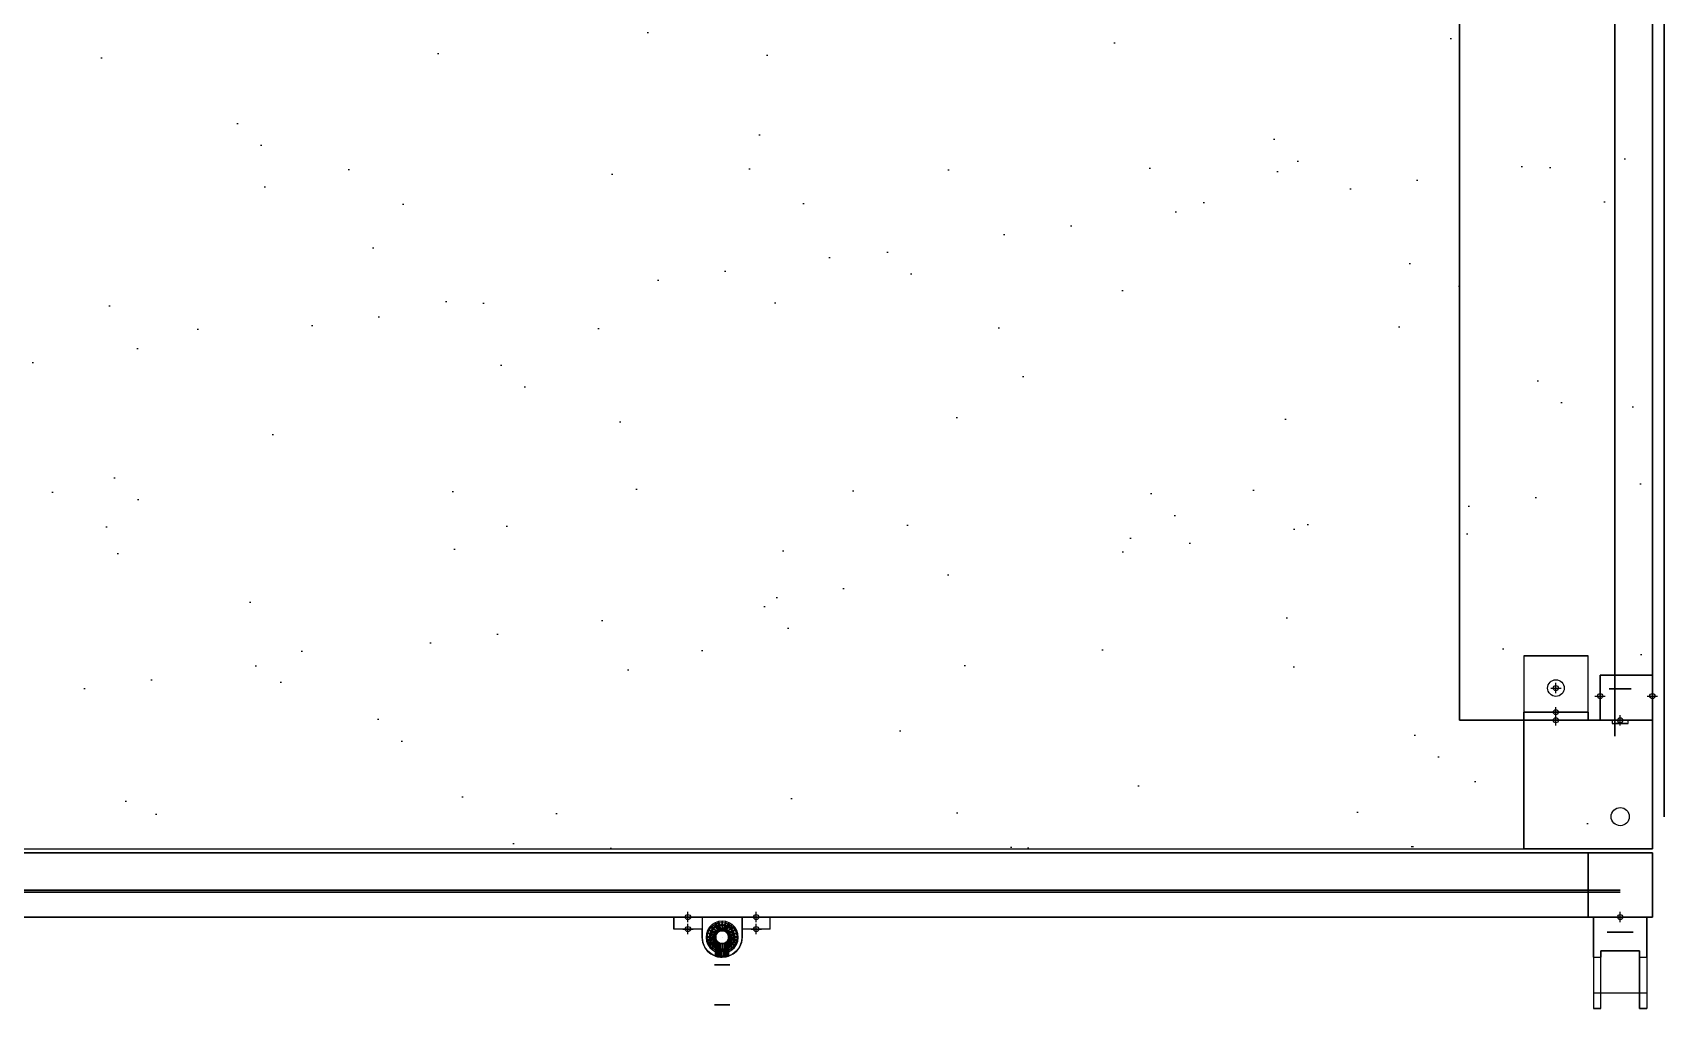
# Model space of a CAD drawing. Header units: inches. Extents: x -12.9 to 39.7, y -3 to 37.3.
# Drawn here: x 14.31 to 39.69, y -2.98 to 12.2 of the extents above; entities that cross this region are included whole.
import ezdxf

# ---------------------------------------------------------------- set-up
doc = ezdxf.new("R2010")
doc.units = ezdxf.units.IN
doc.header["$MEASUREMENT"] = 0
doc.header["$PDMODE"] = 34
doc.header["$PDSIZE"] = 0.08
for name, color, linetype in [('door handles', 230, 'Continuous'), ('door hardware', 230, 'Continuous'), ('door panels', 20, 'Continuous'), ('door sides and bottom', 200, 'Continuous'), ('door top', 211, 'Continuous'), ('feedthru panels', 11, 'Continuous'), ('side and back panels', 40, 'Continuous'), ('sides and bottom', 160, 'Continuous'), ('stuff inserted in sides', 82, 'Continuous'), ('top panel', 10, 'Continuous')]:
    doc.layers.add(name, color=color, linetype=linetype)

# ---------------------------------------------------------------- blocks, each defined once
blk = doc.blocks.new('AQME_2020_20110812190150', base_point=(0.5, 0.5))
for points in [[(0, 0), (2, 0), (2, 2), (0, 2)], [(2, 2), (0, 2), (0, 2, 60), (2, 2, 60)], [(0, 2), (0, 0), (0, 0, 60), (0, 2, 60)], [(0, 0, 60), (2, 0, 60), (2, 2, 60), (0, 2, 60)], [(2, 0), (2, 2), (2, 2, 60), (2, 0, 60)], [(0, 0), (2, 0), (2, 0, 60), (0, 0, 60)]]:
    blk.add_3dface(points)
blk = doc.blocks.new('AQME_1030_20120403180258', base_point=(0.5, 0.5))
for points in [[(0, 0), (1, 0), (1, 3), (0, 3)], [(1, 3), (0, 3), (0, 3, 24), (1, 3, 24)], [(0, 3), (0, 0), (0, 0, 24), (0, 3, 24)], [(0, 0, 24), (1, 0, 24), (1, 3, 24), (0, 3, 24)], [(1, 0), (1, 3), (1, 3, 24), (1, 0, 24)], [(0, 0), (1, 0), (1, 0, 24), (0, 0, 24)]]:
    blk.add_3dface(points)
blk = doc.blocks.new('AQME_4108_20120403180811')
at = {"color": 1}
blk.add_circle((0, 0.5), 0.129, dxfattribs=at)
at = {"color": 1, "extrusion": (0, 1, 0)}
blk.add_circle((0, 0.5), 0.129, dxfattribs=at)
at = {"color": 3}
for p in [(0, 0.5), (0, 0)]:
    blk.add_point(p, dxfattribs=at)
at = {"color": 2}
blk.add_point((0, 0.5, 0.125), dxfattribs=at)
at = {"color": 2, "extrusion": (0, 1, 0)}
blk.add_point((0, 0.125, 0.5), dxfattribs=at)
at = {"color": 3, "extrusion": (0, 1, 0)}
blk.add_point((0, 0, 0.5), dxfattribs=at)
for points in [[(0.5, 0), (0.5, 1), (-0.5, 1), (-0.5, 0)], [(0.5, 0.125, 0.125), (0.5, 1, 0.125), (-0.5, 1, 0.125), (-0.5, 0.125, 0.125)], [(0.5, 1), (-0.5, 1), (-0.5, 1, 0.125), (0.5, 1, 0.125)], [(0.5, 0.125, 0.125), (-0.5, 0.125, 0.125), (-0.5, 0.125, 1), (0.5, 0.125, 1)], [(-0.5, 0, 1), (0.5, 0, 1), (0.5, 0.125, 1), (-0.5, 0.125, 1)]]:
    blk.add_3dface(points)
for points, invisible_edges in [([(-0.5, 1), (-0.5, 0), (-0.5, 0, 0.125), (-0.5, 1, 0.125)], 4), ([(0.5, 0), (0.5, 1), (0.5, 1, 0.125), (0.5, 0, 0.125)], 4), ([(-0.5, 0.125, 0.125), (-0.5, 0, 0.125), (-0.5, 0, 1), (-0.5, 0.125, 1)], 1), ([(0.5, 0), (-0.5, 0), (-0.5, 0, 0.125), (0.5, 0, 0.125)], 4), ([(-0.5, 0, 0.125), (-0.5, 0, 1), (0.5, 0, 1), (0.5, 0, 0.125)], 8), ([(0.5, 0, 1), (0.5, 0, 0.125), (0.5, 0.125, 0.125), (0.5, 0.125, 1)], 2)]:
    blk.add_3dface(points, dxfattribs=dict(invisible_edges=invisible_edges))
blk = doc.blocks.new('AQME_1010_20120404102213', base_point=(0.5, 0.5))
for points in [[(0, 0), (1, 0), (1, 1), (0, 1)], [(1, 1), (0, 1), (0, 1, 24), (1, 1, 24)], [(0, 1), (0, 0), (0, 0, 24), (0, 1, 24)], [(0, 0, 24), (1, 0, 24), (1, 1, 24), (0, 1, 24)], [(1, 0), (1, 1), (1, 1, 24), (1, 0, 24)], [(0, 0), (1, 0), (1, 0, 24), (0, 0, 24)]]:
    blk.add_3dface(points)
blk = doc.blocks.new('AQME_1010_20120404102254', base_point=(0.5, 0.5))
for points in [[(0, 0), (1, 0), (1, 1), (0, 1)], [(1, 1), (0, 1), (0, 1, 36), (1, 1, 36)], [(0, 1), (0, 0), (0, 0, 36), (0, 1, 36)], [(0, 0, 36), (1, 0, 36), (1, 1, 36), (0, 1, 36)], [(1, 0), (1, 1), (1, 1, 36), (1, 0, 36)], [(0, 0), (1, 0), (1, 0, 36), (0, 0, 36)]]:
    blk.add_3dface(points)
blk = doc.blocks.new('AQME_1010_20120404103034', base_point=(0.5, 0.5))
for points in [[(0, 0), (1, 0), (1, 1), (0, 1)], [(1, 1), (0, 1), (0, 1, 38), (1, 1, 38)], [(0, 1), (0, 0), (0, 0, 38), (0, 1, 38)], [(0, 0, 38), (1, 0, 38), (1, 1, 38), (0, 1, 38)], [(1, 0), (1, 1), (1, 1, 38), (1, 0, 38)], [(0, 0), (1, 0), (1, 0, 38), (0, 0, 38)]]:
    blk.add_3dface(points)
blk = doc.blocks.new('AQME_2053_20120404103402')
for p, q in [((0.812, 1.281), (-0.688, 1.281)), ((-0.688, 1.281, 0.187), (-0.688, 0.844, 0.187)), ((-0.688, 0.219, 0.187), (-0.688, -0.219, 0.187)), ((-0.688, -0.219), (0.812, -0.219))]:
    blk.add_line(p, q)
at = {"extrusion": (-1, 0, 0)}
for p, q in [((0.812, 1.281, 0.187), (0.812, 0.844, 0.187)), ((0.912, 1.281, 0.187), (0.912, 0.843, 0.187)), ((0.912, 1.281), (0.912, -0.219)), ((0.912, 1.281, 0.187), (0.912, 1.281)), ((0.912, 0.843, 0.313), (0.912, 0.843, 0.187)), ((0.812, 0.219, 0.187), (0.812, -0.219, 0.187)), ((0.912, 0.219, 0.313), (0.912, 0.219, 0.187)), ((0.912, 0.219, 0.187), (0.912, -0.219, 0.187)), ((0.912, -0.219, 0.187), (0.912, -0.219))]:
    blk.add_line(p, q, dxfattribs=at)
at = {"color": 1}
for p, q in [((0, 1.191), (0.5, 1.191)), ((1.162, 1.19), (1.662, 1.19)), ((0.5, 0.934), (0, 0.934)), ((1.662, 0.935), (1.162, 0.935)), ((-1.188, 0.632, 0.608), (-0.658, 0.632, 0.608)), ((-1.188, 0.429, 0.608), (-0.658, 0.429, 0.608)), ((0.5, 0.129), (0, 0.129)), ((1.162, 0.128), (1.662, 0.128)), ((0.5, -0.128), (0, -0.128)), ((1.662, -0.127), (1.162, -0.127))]:
    blk.add_line(p, q, dxfattribs=at)
at = {"color": 1, "extrusion": (-1, 0, 0)}
for p, q in [((-1.188, 0.632, 0.608), (-1.188, 0.632, 0.541)), ((-1.188, 0.429, 0.608), (-1.188, 0.429, 0.541))]:
    blk.add_line(p, q, dxfattribs=at)
for centre, radius in [((-0.658, 0.531, 0.745), 0.12), ((-0.658, 0.531, 0.608), 0.102)]:
    blk.add_circle(centre, radius)
for centre, radius in [((-0.531, 0.313, -0.262), 0.188), ((-0.531, 0.313, -1.662), 0.195), ((-0.531, 0.313, -1.912), 0.101)]:
    blk.add_circle(centre, radius, dxfattribs=at)
at = {"extrusion": (-1, 0, 0)}
blk.add_circle((-0.531, 0.313, -1.362), 0.188, dxfattribs=at)
at = {"color": 1}
for centre, radius, start, end in [((0, 1.062), 0.129, 90, 270), ((0.5, 1.062), 0.129, 270, 90), ((1.162, 1.062), 0.128, 90, 270), ((1.662, 1.062), 0.128, 270, 90), ((0, 0), 0.129, 90, 270), ((0.5, 0), 0.129, 270, 90), ((1.162, 0), 0.128, 90, 270), ((1.662, 0), 0.128, 270, 90)]:
    blk.add_arc(centre, radius, start, end, dxfattribs=at)
at = {"extrusion": (-1, 0, 0)}
for centre, start in [((-0.531, 0.313, -0.812), 0), ((-0.531, 0.313, -0.912), 360)]:
    blk.add_arc(centre, 0.312, start, 180, dxfattribs=at)
at = {"color": 1, "extrusion": (-1, 0, 0)}
blk.add_arc((-0.531, 0.313, 1.039), 0.102, 180, 0, dxfattribs=at)
at = {"color": 2}
for p in [(0, 1.062, 0.187), (0.5, 1.062, 0.187), (1.162, 1.062, 0.187), (1.662, 1.062, 0.187), (0, 0, 0.187), (0.5, 0, 0.187), (1.162, 0, 0.187), (1.662, 0, 0.187)]:
    blk.add_point(p, dxfattribs=at)
at = {"color": 3}
for p in [(0, 1.062), (0.5, 1.062), (1.162, 1.062), (1.662, 1.062), (0, 0), (0.5, 0), (1.162, 0), (1.662, 0)]:
    blk.add_point(p, dxfattribs=at)
for points, invisible_edges in [([(-0.688, -0.219), (0.812, -0.219), (0.812, 1.281), (-0.688, 1.281)], 8), ([(0.812, 1.281, 0.187), (0.812, 1.281), (0.812, -0.219), (0.812, -0.219, 0.187)], 8), ([(0.912, 1.281, 0.187), (0.912, 1.281), (0.912, -0.219), (0.912, -0.219, 0.187)], 8), ([(1.912, 1.281, 0.187), (1.912, 1.281), (1.912, -0.219), (1.912, -0.219, 0.187)], 8), ([(-0.688, 0.219), (-1.188, 0.219), (-1.188, 0.844), (-0.688, 0.844)], 8), ([(-0.688, 0.844), (-1.188, 0.844), (-1.188, 0.844, 0.313), (-0.688, 0.844, 0.313)], 8), ([(-1.188, 0.844, 0.313), (-1.188, 0.833, 0.393), (-1.188, 0.791, 0.313), (-1.188, 0.844, 0.313)], 6), ([(-1.188, 0.844, 0.313), (-1.188, 0.844), (-1.188, 0.219), (-1.188, 0.219, 0.313)], 8), ([(-1.188, 0.833, 0.393), (-1.188, 0.802, 0.469), (-1.188, 0.739, 0.313), (-1.188, 0.791, 0.313)], 14), ([(-1.188, 0.802, 0.469), (-1.188, 0.752, 0.533), (-1.188, 0.687, 0.313), (-1.188, 0.739, 0.313)], 14), ([(-0.688, 0.844, 0.187), (0.812, 0.844, 0.187), (0.812, 0.844, 0.313), (-0.688, 0.844, 0.313)], 8), ([(0.812, 0.844, 0.313), (0.812, 0.833, 0.393), (0.812, 0.791, 0.187), (0.812, 0.844, 0.187)], 6), ([(0.812, 0.833, 0.393), (0.812, 0.802, 0.469), (0.812, 0.739, 0.187), (0.812, 0.791, 0.187)], 14), ([(0.812, 0.802, 0.469), (0.812, 0.752, 0.533), (0.812, 0.687, 0.187), (0.812, 0.739, 0.187)], 14), ([(0.912, 0.843, 0.313), (0.912, 0.832, 0.394), (0.912, 0.791, 0.187), (0.912, 0.843, 0.187)], 14), ([(0.912, 0.832, 0.394), (0.912, 0.801, 0.469), (0.912, 0.739, 0.187), (0.912, 0.791, 0.187)], 14), ([(0.912, 0.801, 0.469), (0.912, 0.752, 0.534), (0.912, 0.687, 0.187), (0.912, 0.739, 0.187)], 14), ([(1.912, 0.843, 0.313), (1.912, 0.832, 0.394), (1.912, 0.791, 0.187), (1.912, 0.843, 0.187)], 14), ([(1.912, 0.832, 0.394), (1.912, 0.801, 0.469), (1.912, 0.739, 0.187), (1.912, 0.791, 0.187)], 14), ([(1.912, 0.801, 0.469), (1.912, 0.752, 0.534), (1.912, 0.687, 0.187), (1.912, 0.739, 0.187)], 14), ([(-1.188, 0.752, 0.533), (-1.188, 0.687, 0.583), (-1.188, 0.635, 0.313), (-1.188, 0.687, 0.313)], 14), ([(-1.188, 0.687, 0.583), (-1.188, 0.612, 0.614), (-1.188, 0.583, 0.313), (-1.188, 0.635, 0.313)], 14), ([(-1.188, 0.612, 0.614), (-1.188, 0.531, 0.625), (-1.188, 0.531, 0.313), (-1.188, 0.583, 0.313)], 14), ([(-1.188, 0.531, 0.625), (-1.188, 0.45, 0.614), (-1.188, 0.479, 0.313), (-1.188, 0.531, 0.313)], 14), ([(-0.778, 0.531, 0.745), (-0.774, 0.562, 0.745), (-0.756, 0.557, 0.745), (-0.76, 0.531, 0.745)], 10), ([(-0.774, 0.562, 1.363), (-0.658, 0.531, 1.363), (-0.658, 0.531, 1.363), (-0.778, 0.531, 1.363)], 5), ([(-0.774, 0.5, 0.745), (-0.778, 0.531, 0.745), (-0.76, 0.531, 0.745), (-0.756, 0.505, 0.745)], 10), ([(-0.778, 0.531, 1.363), (-0.658, 0.531, 1.363), (-0.658, 0.531, 1.363), (-0.774, 0.5, 1.363)], 5), ([(-0.774, 0.562, 0.745), (-0.762, 0.591, 0.745), (-0.746, 0.582, 0.745), (-0.756, 0.557, 0.745)], 10), ([(-0.762, 0.591, 1.363), (-0.658, 0.531, 1.363), (-0.658, 0.531, 1.363), (-0.774, 0.562, 1.363)], 5), ([(-0.774, 0.5, 1.363), (-0.658, 0.531, 1.363), (-0.658, 0.531, 1.363), (-0.762, 0.471, 1.363)], 5), ([(-0.762, 0.591, 0.745), (-0.743, 0.616, 0.745), (-0.73, 0.603, 0.745), (-0.746, 0.582, 0.745)], 10), ([(-0.743, 0.616, 1.363), (-0.658, 0.531, 1.363), (-0.658, 0.531, 1.363), (-0.762, 0.591, 1.363)], 5), ([(-0.762, 0.471, 1.363), (-0.658, 0.531, 1.363), (-0.658, 0.531, 1.363), (-0.743, 0.446, 1.363)], 5), ([(-0.743, 0.616, 0.745), (-0.718, 0.635, 0.745), (-0.709, 0.619, 0.745), (-0.73, 0.603, 0.745)], 10), ([(-0.718, 0.635, 1.363), (-0.658, 0.531, 1.363), (-0.658, 0.531, 1.363), (-0.743, 0.616, 1.363)], 5), ([(-0.743, 0.446, 1.363), (-0.658, 0.531, 1.363), (-0.658, 0.531, 1.363), (-0.718, 0.427, 1.363)], 5), ([(-0.718, 0.635, 0.745), (-0.689, 0.647, 0.745), (-0.684, 0.629, 0.745), (-0.709, 0.619, 0.745)], 10), ([(-0.689, 0.647, 1.363), (-0.658, 0.531, 1.363), (-0.658, 0.531, 1.363), (-0.718, 0.635, 1.363)], 5), ([(-0.718, 0.427, 1.363), (-0.658, 0.531, 1.363), (-0.658, 0.531, 1.363), (-0.689, 0.415, 1.363)], 5), ([(-0.689, 0.647, 0.745), (-0.658, 0.651, 0.745), (-0.658, 0.632, 0.745), (-0.684, 0.629, 0.745)], 10), ([(-0.658, 0.651, 1.363), (-0.658, 0.531, 1.363), (-0.658, 0.531, 1.363), (-0.689, 0.647, 1.363)], 5), ([(-0.689, 0.415, 1.363), (-0.658, 0.531, 1.363), (-0.658, 0.531, 1.363), (-0.658, 0.411, 1.363)], 5), ([(-0.658, 0.651, 0.745), (-0.627, 0.647, 0.745), (-0.632, 0.629, 0.745), (-0.658, 0.632, 0.745)], 10), ([(-0.627, 0.647, 1.363), (-0.658, 0.531, 1.363), (-0.658, 0.531, 1.363), (-0.658, 0.651, 1.363)], 5), ([(-0.598, 0.635, 1.363), (-0.658, 0.531, 1.363), (-0.658, 0.531, 1.363), (-0.627, 0.647, 1.363)], 5), ([(-0.573, 0.616, 1.363), (-0.658, 0.531, 1.363), (-0.658, 0.531, 1.363), (-0.598, 0.635, 1.363)], 5), ([(-0.554, 0.591, 1.363), (-0.658, 0.531, 1.363), (-0.658, 0.531, 1.363), (-0.573, 0.616, 1.363)], 5), ([(-0.542, 0.562, 1.363), (-0.658, 0.531, 1.363), (-0.658, 0.531, 1.363), (-0.554, 0.591, 1.363)], 5), ([(-0.538, 0.531, 1.363), (-0.658, 0.531, 1.363), (-0.658, 0.531, 1.363), (-0.542, 0.562, 1.363)], 5), ([(-0.658, 0.411, 1.363), (-0.658, 0.531, 1.363), (-0.658, 0.531, 1.363), (-0.627, 0.415, 1.363)], 5), ([(-0.627, 0.415, 1.363), (-0.658, 0.531, 1.363), (-0.658, 0.531, 1.363), (-0.598, 0.427, 1.363)], 5), ([(-0.598, 0.427, 1.363), (-0.658, 0.531, 1.363), (-0.658, 0.531, 1.363), (-0.573, 0.446, 1.363)], 5), ([(-0.573, 0.446, 1.363), (-0.658, 0.531, 1.363), (-0.658, 0.531, 1.363), (-0.554, 0.471, 1.363)], 5), ([(-0.554, 0.471, 1.363), (-0.658, 0.531, 1.363), (-0.658, 0.531, 1.363), (-0.542, 0.5, 1.363)], 5), ([(-0.542, 0.5, 1.363), (-0.658, 0.531, 1.363), (-0.658, 0.531, 1.363), (-0.538, 0.531, 1.363)], 5), ([(-0.627, 0.647, 0.745), (-0.598, 0.635, 0.745), (-0.607, 0.619, 0.745), (-0.632, 0.629, 0.745)], 10), ([(-0.598, 0.635, 0.745), (-0.573, 0.616, 0.745), (-0.586, 0.603, 0.745), (-0.607, 0.619, 0.745)], 10), ([(-0.573, 0.616, 0.745), (-0.554, 0.591, 0.745), (-0.57, 0.582, 0.745), (-0.586, 0.603, 0.745)], 10), ([(-0.554, 0.591, 0.745), (-0.542, 0.562, 0.745), (-0.56, 0.557, 0.745), (-0.57, 0.582, 0.745)], 10), ([(-0.542, 0.562, 0.745), (-0.538, 0.531, 0.745), (-0.557, 0.531, 0.745), (-0.56, 0.557, 0.745)], 10), ([(-0.538, 0.531, 0.745), (-0.542, 0.5, 0.745), (-0.56, 0.505, 0.745), (-0.557, 0.531, 0.745)], 10), ([(0.812, 0.752, 0.533), (0.812, 0.687, 0.583), (0.812, 0.635, 0.187), (0.812, 0.687, 0.187)], 14), ([(0.812, 0.687, 0.583), (0.812, 0.612, 0.614), (0.812, 0.583, 0.187), (0.812, 0.635, 0.187)], 14), ([(0.812, 0.612, 0.614), (0.812, 0.531, 0.625), (0.812, 0.531, 0.187), (0.812, 0.583, 0.187)], 14), ([(0.812, 0.531, 0.625), (0.812, 0.45, 0.614), (0.812, 0.479, 0.187), (0.812, 0.531, 0.187)], 14), ([(0.912, 0.752, 0.534), (0.912, 0.687, 0.583), (0.912, 0.635, 0.187), (0.912, 0.687, 0.187)], 14), ([(0.912, 0.687, 0.583), (0.912, 0.612, 0.614), (0.912, 0.583, 0.187), (0.912, 0.635, 0.187)], 14), ([(0.912, 0.612, 0.614), (0.912, 0.531, 0.625), (0.912, 0.531, 0.187), (0.912, 0.583, 0.187)], 14), ([(0.912, 0.531, 0.625), (0.912, 0.45, 0.614), (0.912, 0.479, 0.187), (0.912, 0.531, 0.187)], 14), ([(1.362, 0.531, 0.313), (1.362, 0.719, 0.313), (1.362, 0.712, 0.361), (1.362, 0.531, 0.313)], 5), ([(1.362, 0.531, 0.313), (1.362, 0.712, 0.264), (1.362, 0.719, 0.313), (1.362, 0.531, 0.313)], 5), ([(1.362, 0.531, 0.313), (1.362, 0.712, 0.361), (1.362, 0.693, 0.406), (1.362, 0.531, 0.313)], 5), ([(1.362, 0.531, 0.313), (1.362, 0.693, 0.219), (1.362, 0.712, 0.264), (1.362, 0.531, 0.313)], 5), ([(1.362, 0.531, 0.313), (1.362, 0.693, 0.406), (1.362, 0.664, 0.445), (1.362, 0.531, 0.313)], 5), ([(1.362, 0.531, 0.313), (1.362, 0.664, 0.18), (1.362, 0.693, 0.219), (1.362, 0.531, 0.313)], 5), ([(1.362, 0.531, 0.313), (1.362, 0.664, 0.445), (1.362, 0.625, 0.475), (1.362, 0.531, 0.313)], 5), ([(1.362, 0.531, 0.313), (1.362, 0.625, 0.15), (1.362, 0.664, 0.18), (1.362, 0.531, 0.313)], 5), ([(1.362, 0.531, 0.313), (1.362, 0.625, 0.475), (1.362, 0.58, 0.494), (1.362, 0.531, 0.313)], 5), ([(1.362, 0.531, 0.313), (1.362, 0.58, 0.131), (1.362, 0.625, 0.15), (1.362, 0.531, 0.313)], 5), ([(1.362, 0.531, 0.313), (1.362, 0.58, 0.494), (1.362, 0.531, 0.5), (1.362, 0.531, 0.313)], 5), ([(1.362, 0.531, 0.313), (1.362, 0.531, 0.125), (1.362, 0.58, 0.131), (1.362, 0.531, 0.313)], 5), ([(1.362, 0.531, 0.313), (1.362, 0.531, 0.5), (1.362, 0.482, 0.494), (1.362, 0.531, 0.313)], 5), ([(1.362, 0.531, 0.313), (1.362, 0.482, 0.494), (1.362, 0.437, 0.475), (1.362, 0.531, 0.313)], 5), ([(1.362, 0.531, 0.313), (1.362, 0.437, 0.475), (1.362, 0.398, 0.445), (1.362, 0.531, 0.313)], 5), ([(1.362, 0.531, 0.313), (1.362, 0.398, 0.445), (1.362, 0.369, 0.406), (1.362, 0.531, 0.313)], 5), ([(1.362, 0.531, 0.313), (1.362, 0.369, 0.406), (1.362, 0.35, 0.361), (1.362, 0.531, 0.313)], 5), ([(1.362, 0.531, 0.313), (1.362, 0.35, 0.361), (1.362, 0.344, 0.313), (1.362, 0.531, 0.313)], 5), ([(1.362, 0.531, 0.313), (1.362, 0.344, 0.313), (1.362, 0.35, 0.264), (1.362, 0.531, 0.313)], 5), ([(1.362, 0.531, 0.313), (1.362, 0.35, 0.264), (1.362, 0.369, 0.219), (1.362, 0.531, 0.313)], 5), ([(1.362, 0.531, 0.313), (1.362, 0.369, 0.219), (1.362, 0.398, 0.18), (1.362, 0.531, 0.313)], 5), ([(1.362, 0.531, 0.313), (1.362, 0.398, 0.18), (1.362, 0.437, 0.15), (1.362, 0.531, 0.313)], 5), ([(1.362, 0.531, 0.313), (1.362, 0.437, 0.15), (1.362, 0.482, 0.131), (1.362, 0.531, 0.313)], 5), ([(1.362, 0.531, 0.313), (1.362, 0.482, 0.131), (1.362, 0.531, 0.125), (1.362, 0.531, 0.313)], 5), ([(1.912, 0.752, 0.534), (1.912, 0.687, 0.583), (1.912, 0.635, 0.187), (1.912, 0.687, 0.187)], 14), ([(1.912, 0.687, 0.583), (1.912, 0.612, 0.614), (1.912, 0.583, 0.187), (1.912, 0.635, 0.187)], 14), ([(1.912, 0.612, 0.614), (1.912, 0.531, 0.625), (1.912, 0.531, 0.187), (1.912, 0.583, 0.187)], 14), ([(1.912, 0.531, 0.625), (1.912, 0.45, 0.614), (1.912, 0.479, 0.187), (1.912, 0.531, 0.187)], 14), ([(-1.188, 0.45, 0.614), (-1.188, 0.375, 0.583), (-1.188, 0.427, 0.313), (-1.188, 0.479, 0.313)], 14), ([(-1.188, 0.375, 0.583), (-1.188, 0.31, 0.533), (-1.188, 0.375, 0.313), (-1.188, 0.427, 0.313)], 14), ([(-1.188, 0.31, 0.533), (-1.188, 0.26, 0.469), (-1.188, 0.323, 0.313), (-1.188, 0.375, 0.313)], 14), ([(-1.188, 0.26, 0.469), (-1.188, 0.229, 0.393), (-1.188, 0.271, 0.313), (-1.188, 0.323, 0.313)], 14), ([(-1.188, 0.229, 0.393), (-1.188, 0.219, 0.313), (-1.188, 0.219, 0.313), (-1.188, 0.271, 0.313)], 12), ([(-0.762, 0.471, 0.745), (-0.774, 0.5, 0.745), (-0.756, 0.505, 0.745), (-0.746, 0.48, 0.745)], 10), ([(-0.743, 0.446, 0.745), (-0.762, 0.471, 0.745), (-0.746, 0.48, 0.745), (-0.73, 0.459, 0.745)], 10), ([(-0.718, 0.427, 0.745), (-0.743, 0.446, 0.745), (-0.73, 0.459, 0.745), (-0.709, 0.443, 0.745)], 10), ([(-0.689, 0.415, 0.745), (-0.718, 0.427, 0.745), (-0.709, 0.443, 0.745), (-0.684, 0.433, 0.745)], 10), ([(-0.658, 0.411, 0.745), (-0.689, 0.415, 0.745), (-0.684, 0.433, 0.745), (-0.658, 0.429, 0.745)], 10), ([(-0.627, 0.415, 0.745), (-0.658, 0.411, 0.745), (-0.658, 0.429, 0.745), (-0.632, 0.433, 0.745)], 10), ([(-0.598, 0.427, 0.745), (-0.627, 0.415, 0.745), (-0.632, 0.433, 0.745), (-0.607, 0.443, 0.745)], 10), ([(-0.573, 0.446, 0.745), (-0.598, 0.427, 0.745), (-0.607, 0.443, 0.745), (-0.586, 0.459, 0.745)], 10), ([(-0.554, 0.471, 0.745), (-0.573, 0.446, 0.745), (-0.586, 0.459, 0.745), (-0.57, 0.48, 0.745)], 10), ([(-0.542, 0.5, 0.745), (-0.554, 0.471, 0.745), (-0.57, 0.48, 0.745), (-0.56, 0.505, 0.745)], 10), ([(0.812, 0.45, 0.614), (0.812, 0.375, 0.583), (0.812, 0.427, 0.187), (0.812, 0.479, 0.187)], 14), ([(0.812, 0.375, 0.583), (0.812, 0.31, 0.533), (0.812, 0.375, 0.187), (0.812, 0.427, 0.187)], 14), ([(0.812, 0.31, 0.533), (0.812, 0.26, 0.469), (0.812, 0.323, 0.187), (0.812, 0.375, 0.187)], 14), ([(0.812, 0.26, 0.469), (0.812, 0.229, 0.393), (0.812, 0.271, 0.187), (0.812, 0.323, 0.187)], 14), ([(0.812, 0.229, 0.393), (0.812, 0.219, 0.313), (0.812, 0.219, 0.187), (0.812, 0.271, 0.187)], 12), ([(0.912, 0.45, 0.614), (0.912, 0.375, 0.583), (0.912, 0.427, 0.187), (0.912, 0.479, 0.187)], 14), ([(0.912, 0.375, 0.583), (0.912, 0.31, 0.534), (0.912, 0.375, 0.187), (0.912, 0.427, 0.187)], 14), ([(0.912, 0.31, 0.534), (0.912, 0.261, 0.469), (0.912, 0.323, 0.187), (0.912, 0.375, 0.187)], 14), ([(0.912, 0.261, 0.469), (0.912, 0.23, 0.394), (0.912, 0.271, 0.187), (0.912, 0.323, 0.187)], 14), ([(0.912, 0.23, 0.394), (0.912, 0.219, 0.313), (0.912, 0.219, 0.187), (0.912, 0.271, 0.187)], 14), ([(1.912, 0.45, 0.614), (1.912, 0.375, 0.583), (1.912, 0.427, 0.187), (1.912, 0.479, 0.187)], 14), ([(1.912, 0.375, 0.583), (1.912, 0.31, 0.534), (1.912, 0.375, 0.187), (1.912, 0.427, 0.187)], 14), ([(1.912, 0.31, 0.534), (1.912, 0.261, 0.469), (1.912, 0.323, 0.187), (1.912, 0.375, 0.187)], 14), ([(1.912, 0.261, 0.469), (1.912, 0.23, 0.394), (1.912, 0.271, 0.187), (1.912, 0.323, 0.187)], 14), ([(1.912, 0.23, 0.394), (1.912, 0.219, 0.313), (1.912, 0.219, 0.187), (1.912, 0.271, 0.187)], 14), ([(-0.688, 0.219), (-1.188, 0.219), (-1.188, 0.219, 0.313), (-0.688, 0.219, 0.313)], 8), ([(-0.688, 0.219, 0.187), (0.812, 0.219, 0.187), (0.812, 0.219, 0.313), (-0.688, 0.219, 0.313)], 8)]:
    blk.add_3dface(points, dxfattribs=dict(invisible_edges=invisible_edges))
at = {"color": 1}
for points in [[(-1.039, 0.603, 0.241), (-1.039, 0.612, 0.251), (-1.188, 0.781, 0.317), (-1.188, 0.776, 0.261)], [(-1.039, 0.612, 0.251), (-1.039, 0.619, 0.262), (-1.188, 0.774, 0.373), (-1.188, 0.781, 0.317)], [(-1.039, 0.593, 0.232), (-1.039, 0.603, 0.241), (-1.188, 0.776, 0.261), (-1.188, 0.758, 0.207)], [(-1.039, 0.619, 0.262), (-1.039, 0.625, 0.274), (-1.188, 0.754, 0.426), (-1.188, 0.774, 0.373)], [(-1.039, 0.582, 0.225), (-1.039, 0.593, 0.232), (-1.188, 0.758, 0.207), (-1.188, 0.728, 0.159)], [(-1.039, 0.625, 0.274), (-1.039, 0.629, 0.286), (-1.188, 0.722, 0.473), (-1.188, 0.754, 0.426)], [(-1.039, 0.57, 0.219), (-1.039, 0.582, 0.225), (-1.188, 0.728, 0.159), (-1.188, 0.688, 0.118)], [(-1.039, 0.629, 0.286), (-1.039, 0.632, 0.299), (-1.188, 0.681, 0.512), (-1.188, 0.722, 0.473)], [(-1.039, 0.557, 0.214), (-1.039, 0.57, 0.219), (-1.188, 0.688, 0.118), (-1.188, 0.641, 0.088)], [(-1.039, 0.632, 0.299), (-1.039, 0.633, 0.313), (-1.188, 0.632, 0.541), (-1.188, 0.681, 0.512)], [(-1.039, 0.544, 0.212), (-1.039, 0.557, 0.214), (-1.188, 0.641, 0.088), (-1.188, 0.587, 0.069)], [(-1.039, 0.531, 0.211), (-1.039, 0.544, 0.212), (-1.188, 0.587, 0.069), (-1.188, 0.531, 0.063)], [(-1.039, 0.518, 0.212), (-1.039, 0.531, 0.211), (-1.188, 0.531, 0.063), (-1.188, 0.475, 0.069)], [(-1.039, 0.505, 0.214), (-1.039, 0.518, 0.212), (-1.188, 0.475, 0.069), (-1.188, 0.421, 0.088)], [(-0.658, 0.632, 0.313), (-0.635, 0.63, 0.335), (-0.526, 0.629, 0.339), (-0.526, 0.633, 0.313)], [(-0.658, 0.632, 0.608), (-0.632, 0.629, 0.609), (-0.635, 0.63, 0.335), (-0.658, 0.632, 0.313)], [(-0.632, 0.629, 0.609), (-0.607, 0.619, 0.612), (-0.613, 0.622, 0.357), (-0.635, 0.63, 0.335)], [(-0.635, 0.63, 0.335), (-0.613, 0.622, 0.357), (-0.526, 0.619, 0.363), (-0.526, 0.629, 0.339)], [(-0.607, 0.619, 0.612), (-0.586, 0.603, 0.617), (-0.592, 0.608, 0.378), (-0.613, 0.622, 0.357)], [(-0.613, 0.622, 0.357), (-0.592, 0.608, 0.378), (-0.526, 0.603, 0.384), (-0.526, 0.619, 0.363)], [(-0.586, 0.603, 0.617), (-0.57, 0.582, 0.621), (-0.574, 0.589, 0.396), (-0.592, 0.608, 0.378)], [(-0.592, 0.608, 0.378), (-0.574, 0.589, 0.396), (-0.526, 0.582, 0.4), (-0.526, 0.603, 0.384)], [(-0.57, 0.582, 0.621), (-0.56, 0.557, 0.624), (-0.561, 0.562, 0.409), (-0.574, 0.589, 0.396)], [(-0.574, 0.589, 0.396), (-0.561, 0.562, 0.409), (-0.526, 0.557, 0.411), (-0.526, 0.582, 0.4)], [(-0.56, 0.557, 0.624), (-0.557, 0.531, 0.625), (-0.557, 0.531, 0.414), (-0.561, 0.562, 0.409)], [(-0.561, 0.562, 0.409), (-0.557, 0.531, 0.414), (-0.526, 0.531, 0.414), (-0.526, 0.557, 0.411)], [(-0.56, 0.505, 0.624), (-0.557, 0.531, 0.625), (-0.557, 0.531, 0.414), (-0.561, 0.5, 0.409)], [(-0.557, 0.531, 0.414), (-0.561, 0.5, 0.409), (-0.526, 0.505, 0.411), (-0.526, 0.531, 0.414)], [(-0.438, 0.712, 0.361), (-0.438, 0.719, 0.313), (-0.526, 0.632, 0.313), (-0.526, 0.629, 0.339)], [(-0.438, 0.719, 0.313), (-0.438, 0.712, 0.264), (-0.526, 0.629, 0.286), (-0.526, 0.632, 0.313)], [(-0.438, 0.693, 0.406), (-0.438, 0.712, 0.361), (-0.526, 0.629, 0.339), (-0.526, 0.619, 0.363)], [(-0.438, 0.712, 0.264), (-0.438, 0.693, 0.219), (-0.526, 0.619, 0.262), (-0.526, 0.629, 0.286)], [(-0.438, 0.664, 0.445), (-0.438, 0.693, 0.406), (-0.526, 0.619, 0.363), (-0.526, 0.603, 0.384)], [(-0.438, 0.693, 0.219), (-0.438, 0.664, 0.18), (-0.526, 0.603, 0.241), (-0.526, 0.619, 0.262)], [(-0.438, 0.625, 0.475), (-0.438, 0.664, 0.445), (-0.526, 0.603, 0.384), (-0.526, 0.582, 0.4)], [(-0.438, 0.664, 0.18), (-0.438, 0.625, 0.15), (-0.526, 0.582, 0.225), (-0.526, 0.603, 0.241)], [(-0.438, 0.58, 0.494), (-0.438, 0.625, 0.475), (-0.526, 0.582, 0.4), (-0.526, 0.557, 0.411)], [(-0.438, 0.625, 0.15), (-0.438, 0.58, 0.131), (-0.526, 0.557, 0.214), (-0.526, 0.582, 0.225)], [(-0.438, 0.531, 0.5), (-0.438, 0.58, 0.494), (-0.526, 0.557, 0.411), (-0.526, 0.531, 0.414)], [(-0.438, 0.58, 0.131), (-0.438, 0.531, 0.125), (-0.526, 0.531, 0.211), (-0.526, 0.557, 0.214)], [(-0.438, 0.482, 0.494), (-0.438, 0.531, 0.5), (-0.526, 0.531, 0.414), (-0.526, 0.505, 0.411)], [(-0.438, 0.531, 0.125), (-0.438, 0.482, 0.131), (-0.526, 0.505, 0.214), (-0.526, 0.531, 0.211)], [(0.947, 0.726, 0.313), (0.947, 0.719, 0.263), (0.912, 0.753, 0.253), (0.912, 0.761, 0.313)], [(0.947, 0.719, 0.363), (0.947, 0.726, 0.313), (0.912, 0.761, 0.313), (0.912, 0.753, 0.373)], [(0.947, 0.719, 0.263), (0.947, 0.7, 0.216), (0.912, 0.73, 0.198), (0.912, 0.753, 0.253)], [(0.947, 0.7, 0.411), (0.947, 0.719, 0.363), (0.912, 0.753, 0.373), (0.912, 0.73, 0.428)], [(0.947, 0.7, 0.216), (0.947, 0.669, 0.175), (0.912, 0.694, 0.15), (0.912, 0.73, 0.198)], [(0.947, 0.669, 0.451), (0.947, 0.7, 0.411), (0.912, 0.73, 0.428), (0.912, 0.694, 0.476)], [(0.947, 0.669, 0.175), (0.947, 0.629, 0.144), (0.912, 0.646, 0.114), (0.912, 0.694, 0.15)], [(0.947, 0.629, 0.482), (0.947, 0.669, 0.451), (0.912, 0.694, 0.476), (0.912, 0.646, 0.512)], [(0.947, 0.629, 0.144), (0.947, 0.581, 0.125), (0.912, 0.591, 0.091), (0.912, 0.646, 0.114)], [(0.947, 0.581, 0.501), (0.947, 0.629, 0.482), (0.912, 0.646, 0.512), (0.912, 0.591, 0.535)], [(0.947, 0.581, 0.125), (0.947, 0.531, 0.118), (0.912, 0.531, 0.083), (0.912, 0.591, 0.091)], [(0.947, 0.531, 0.508), (0.947, 0.581, 0.501), (0.912, 0.591, 0.535), (0.912, 0.531, 0.543)], [(0.947, 0.531, 0.118), (0.947, 0.481, 0.125), (0.912, 0.471, 0.091), (0.912, 0.531, 0.083)], [(0.947, 0.481, 0.501), (0.947, 0.531, 0.508), (0.912, 0.531, 0.543), (0.912, 0.471, 0.535)], [(1.723, 0.632, 0.313), (1.723, 0.628, 0.287), (1.662, 0.719, 0.263), (1.662, 0.726, 0.313)], [(1.723, 0.628, 0.339), (1.723, 0.632, 0.313), (1.662, 0.726, 0.313), (1.662, 0.719, 0.363)], [(1.723, 0.628, 0.287), (1.723, 0.618, 0.263), (1.662, 0.7, 0.216), (1.662, 0.719, 0.263)], [(1.723, 0.618, 0.363), (1.723, 0.628, 0.339), (1.662, 0.719, 0.363), (1.662, 0.7, 0.411)], [(1.723, 0.618, 0.263), (1.723, 0.602, 0.242), (1.662, 0.669, 0.175), (1.662, 0.7, 0.216)], [(1.723, 0.602, 0.384), (1.723, 0.618, 0.363), (1.662, 0.7, 0.411), (1.662, 0.669, 0.451)], [(1.723, 0.602, 0.242), (1.723, 0.581, 0.226), (1.662, 0.629, 0.144), (1.662, 0.669, 0.175)], [(1.723, 0.581, 0.4), (1.723, 0.602, 0.384), (1.662, 0.669, 0.451), (1.662, 0.629, 0.482)], [(1.723, 0.581, 0.226), (1.723, 0.557, 0.216), (1.662, 0.581, 0.125), (1.662, 0.629, 0.144)], [(1.723, 0.557, 0.41), (1.723, 0.581, 0.4), (1.662, 0.629, 0.482), (1.662, 0.581, 0.501)], [(1.723, 0.557, 0.216), (1.723, 0.531, 0.213), (1.662, 0.531, 0.118), (1.662, 0.581, 0.125)], [(1.723, 0.531, 0.414), (1.723, 0.557, 0.41), (1.662, 0.581, 0.501), (1.662, 0.531, 0.508)], [(1.723, 0.531, 0.213), (1.723, 0.505, 0.216), (1.662, 0.481, 0.125), (1.662, 0.531, 0.118)], [(1.723, 0.505, 0.41), (1.723, 0.531, 0.414), (1.662, 0.531, 0.508), (1.662, 0.481, 0.501)], [(-1.039, 0.492, 0.219), (-1.039, 0.505, 0.214), (-1.188, 0.421, 0.088), (-1.188, 0.374, 0.118)], [(-1.039, 0.48, 0.225), (-1.039, 0.492, 0.219), (-1.188, 0.374, 0.118), (-1.188, 0.334, 0.159)], [(-1.039, 0.469, 0.232), (-1.039, 0.48, 0.225), (-1.188, 0.334, 0.159), (-1.188, 0.304, 0.207)], [(-1.039, 0.459, 0.241), (-1.039, 0.469, 0.232), (-1.188, 0.304, 0.207), (-1.188, 0.286, 0.261)], [(-1.039, 0.45, 0.251), (-1.039, 0.459, 0.241), (-1.188, 0.286, 0.261), (-1.188, 0.281, 0.317)], [(-1.039, 0.443, 0.262), (-1.039, 0.45, 0.251), (-1.188, 0.281, 0.317), (-1.188, 0.288, 0.373)], [(-1.039, 0.437, 0.274), (-1.039, 0.443, 0.262), (-1.188, 0.288, 0.373), (-1.188, 0.308, 0.426)], [(-1.039, 0.433, 0.286), (-1.039, 0.437, 0.274), (-1.188, 0.308, 0.426), (-1.188, 0.34, 0.473)], [(-1.039, 0.43, 0.299), (-1.039, 0.433, 0.286), (-1.188, 0.34, 0.473), (-1.188, 0.381, 0.512)], [(-1.039, 0.43, 0.313), (-1.039, 0.43, 0.299), (-1.188, 0.381, 0.512), (-1.188, 0.43, 0.541)], [(-0.658, 0.43, 0.608), (-0.632, 0.433, 0.609), (-0.635, 0.432, 0.335), (-0.658, 0.429, 0.313)], [(-0.635, 0.432, 0.335), (-0.658, 0.429, 0.313), (-0.526, 0.429, 0.313), (-0.526, 0.433, 0.339)], [(-0.632, 0.433, 0.609), (-0.607, 0.443, 0.612), (-0.613, 0.44, 0.357), (-0.635, 0.432, 0.335)], [(-0.613, 0.44, 0.357), (-0.635, 0.432, 0.335), (-0.526, 0.433, 0.339), (-0.526, 0.443, 0.363)], [(-0.607, 0.443, 0.612), (-0.586, 0.459, 0.617), (-0.592, 0.454, 0.378), (-0.613, 0.44, 0.357)], [(-0.592, 0.454, 0.378), (-0.613, 0.44, 0.357), (-0.526, 0.443, 0.363), (-0.526, 0.459, 0.384)], [(-0.586, 0.459, 0.617), (-0.57, 0.48, 0.621), (-0.574, 0.473, 0.396), (-0.592, 0.454, 0.378)], [(-0.574, 0.473, 0.396), (-0.592, 0.454, 0.378), (-0.526, 0.459, 0.384), (-0.526, 0.48, 0.4)], [(-0.57, 0.48, 0.621), (-0.56, 0.505, 0.624), (-0.561, 0.5, 0.409), (-0.574, 0.473, 0.396)], [(-0.561, 0.5, 0.409), (-0.574, 0.473, 0.396), (-0.526, 0.48, 0.4), (-0.526, 0.505, 0.411)], [(-0.438, 0.437, 0.475), (-0.438, 0.482, 0.494), (-0.526, 0.505, 0.411), (-0.526, 0.48, 0.4)], [(-0.438, 0.482, 0.131), (-0.438, 0.437, 0.15), (-0.526, 0.48, 0.225), (-0.526, 0.505, 0.214)], [(-0.438, 0.398, 0.445), (-0.438, 0.437, 0.475), (-0.526, 0.48, 0.4), (-0.526, 0.459, 0.384)], [(-0.438, 0.437, 0.15), (-0.438, 0.398, 0.18), (-0.526, 0.459, 0.241), (-0.526, 0.48, 0.225)], [(-0.438, 0.369, 0.406), (-0.438, 0.398, 0.445), (-0.526, 0.459, 0.384), (-0.526, 0.443, 0.363)], [(-0.438, 0.398, 0.18), (-0.438, 0.369, 0.219), (-0.526, 0.443, 0.262), (-0.526, 0.459, 0.241)], [(-0.438, 0.35, 0.361), (-0.438, 0.369, 0.406), (-0.526, 0.443, 0.363), (-0.526, 0.433, 0.339)], [(-0.438, 0.369, 0.219), (-0.438, 0.35, 0.264), (-0.526, 0.433, 0.286), (-0.526, 0.443, 0.262)], [(-0.438, 0.344, 0.313), (-0.438, 0.35, 0.361), (-0.526, 0.433, 0.339), (-0.526, 0.429, 0.313)], [(-0.438, 0.35, 0.264), (-0.438, 0.344, 0.313), (-0.526, 0.429, 0.313), (-0.526, 0.433, 0.286)], [(0.947, 0.481, 0.125), (0.947, 0.434, 0.144), (0.912, 0.416, 0.114), (0.912, 0.471, 0.091)], [(0.947, 0.434, 0.482), (0.947, 0.481, 0.501), (0.912, 0.471, 0.535), (0.912, 0.416, 0.512)], [(0.947, 0.434, 0.144), (0.947, 0.393, 0.175), (0.912, 0.368, 0.15), (0.912, 0.416, 0.114)], [(0.947, 0.393, 0.451), (0.947, 0.434, 0.482), (0.912, 0.416, 0.512), (0.912, 0.368, 0.476)], [(0.947, 0.393, 0.175), (0.947, 0.362, 0.216), (0.912, 0.332, 0.198), (0.912, 0.368, 0.15)], [(0.947, 0.362, 0.411), (0.947, 0.393, 0.451), (0.912, 0.368, 0.476), (0.912, 0.332, 0.428)], [(0.947, 0.362, 0.216), (0.947, 0.343, 0.263), (0.912, 0.309, 0.253), (0.912, 0.332, 0.198)], [(0.947, 0.343, 0.363), (0.947, 0.362, 0.411), (0.912, 0.332, 0.428), (0.912, 0.309, 0.373)], [(0.947, 0.343, 0.263), (0.947, 0.336, 0.313), (0.912, 0.301, 0.313), (0.912, 0.309, 0.253)], [(0.947, 0.336, 0.313), (0.947, 0.343, 0.363), (0.912, 0.309, 0.373), (0.912, 0.301, 0.313)], [(1.723, 0.505, 0.216), (1.723, 0.481, 0.226), (1.662, 0.434, 0.144), (1.662, 0.481, 0.125)], [(1.723, 0.481, 0.4), (1.723, 0.505, 0.41), (1.662, 0.481, 0.501), (1.662, 0.434, 0.482)], [(1.723, 0.481, 0.226), (1.723, 0.46, 0.242), (1.662, 0.393, 0.175), (1.662, 0.434, 0.144)], [(1.723, 0.46, 0.384), (1.723, 0.481, 0.4), (1.662, 0.434, 0.482), (1.662, 0.393, 0.451)], [(1.723, 0.46, 0.242), (1.723, 0.444, 0.263), (1.662, 0.362, 0.216), (1.662, 0.393, 0.175)], [(1.723, 0.444, 0.363), (1.723, 0.46, 0.384), (1.662, 0.393, 0.451), (1.662, 0.362, 0.411)], [(1.723, 0.444, 0.263), (1.723, 0.434, 0.287), (1.662, 0.343, 0.263), (1.662, 0.362, 0.216)], [(1.723, 0.434, 0.339), (1.723, 0.444, 0.363), (1.662, 0.362, 0.411), (1.662, 0.343, 0.363)], [(1.723, 0.434, 0.287), (1.723, 0.431, 0.313), (1.662, 0.336, 0.313), (1.662, 0.343, 0.263)], [(1.723, 0.431, 0.313), (1.723, 0.434, 0.339), (1.662, 0.343, 0.363), (1.662, 0.336, 0.313)]]:
    blk.add_3dface(points, dxfattribs=at)
blk = doc.blocks.new('AQME_2062_20120404110627')
at = {"extrusion": (-1, 0, 0)}
for p, q in [((-0.3, 4.045, 0.625), (-0.3, 3.756, 1.42)), ((0.414, 4.045, 0.625), (0.414, 3.756, 1.42)), ((-0.3, -0.365, 0.625), (-0.3, -0.076, 1.42)), ((0.414, -0.365, 0.625), (0.414, -0.076, 1.42))]:
    blk.add_line(p, q, dxfattribs=at)
for p, q in [((-0.414, 3.315), (0.414, 3.315)), ((-0.3, 3.385, 0.526), (0.3, 3.385, 0.526)), ((-0.414, 0.365), (0.414, 0.365)), ((-0.3, 0.295, 0.526), (0.3, 0.295, 0.526))]:
    blk.add_line(p, q)
at = {"extrusion": (0, -1, 0)}
for p, q in [((-0.414, 3.315), (0.414, 3.315)), ((-0.414, 3.315, 1.184), (0.414, 3.315, 1.184)), ((0.3, 3.385, 0.526), (-0.3, 3.385, 0.526)), ((-0.414, -0.365), (0.414, -0.365)), ((0.3, -0.365, 0.526), (-0.3, -0.365, 0.526))]:
    blk.add_line(p, q, dxfattribs=at)
at = {"color": 1}
for centre, radius in [((0, 3.68, 0.236), 0.203), ((0, 3.68), 0.133), ((0, 0, 0.236), 0.203), ((0, 0), 0.133)]:
    blk.add_circle(centre, radius, dxfattribs=at)
at = {"color": 3}
for p in [(0, 3.68), (0, 0)]:
    blk.add_point(p, dxfattribs=at)
for points, invisible_edges in [([(-0.414, 3.756, 1.42), (-0.414, 3.315, 1.184), (-0.414, 4.045, 0.625)], 3), ([(-0.414, 4.045, 0.625), (-0.414, 4.045), (-0.414, 3.315), (-0.414, 3.315, 1.184)], 8), ([(-0.3, 4.045, 0.625), (-0.414, 4.045, 0.625), (-0.414, 4.045, 0.526), (-0.3, 4.045, 0.526)], 4), ([(-0.414, 4.045, 0.526), (-0.414, 4.045), (0.414, 4.045), (0.414, 4.045, 0.526)], 8), ([(-0.3, 3.385, 1.42), (-0.3, 3.756, 1.42), (-0.3, 4.045, 0.625)], 8), ([(-0.3, 3.385, 1.42), (-0.3, 3.385, 0.526), (-0.3, 4.045, 0.526), (-0.3, 4.045, 0.625)], 8), ([(0.3, 3.385, 1.42), (0.3, 3.756, 1.42), (0.3, 4.045, 0.625)], 8), ([(0.3, 3.385, 1.42), (0.3, 3.385, 0.526), (0.3, 4.045, 0.526), (0.3, 4.045, 0.625)], 8), ([(0.414, 4.045, 0.625), (0.3, 4.045, 0.625), (0.3, 4.045, 0.526), (0.414, 4.045, 0.526)], 4), ([(0.414, 3.756, 1.42), (0.414, 3.315, 1.184), (0.414, 4.045, 0.625)], 3), ([(0.414, 4.045, 0.625), (0.414, 4.045), (0.414, 3.315), (0.414, 3.315, 1.184)], 8), ([(-0.414, 3.315, 1.184), (-0.414, 0.365, 1.184), (-0.414, -0.076, 1.42), (-0.414, 3.756, 1.42)], 10), ([(-0.414, 3.756, 1.42), (-0.414, 3.385, 1.42), (-0.3, 3.385, 1.42), (-0.3, 3.756, 1.42)], 2), ([(0.3, 3.756, 1.42), (0.3, 3.385, 1.42), (0.414, 3.385, 1.42), (0.414, 3.756, 1.42)], 2), ([(0.414, 3.315, 1.184), (0.414, 0.365, 1.184), (0.414, -0.076, 1.42), (0.414, 3.756, 1.42)], 10), ([(0.414, 0.295, 1.42), (0.414, 3.385, 1.42), (-0.414, 3.385, 1.42), (-0.414, 0.295, 1.42)], 10), ([(-0.414, -0.076, 1.42), (-0.414, 0.365, 1.184), (-0.414, -0.365, 0.625)], 3), ([(-0.414, -0.365, 0.625), (-0.414, -0.365), (-0.414, 0.365), (-0.414, 0.365, 1.184)], 8), ([(-0.414, 0.295, 1.42), (-0.414, -0.076, 1.42), (-0.3, -0.076, 1.42), (-0.3, 0.295, 1.42)], 8), ([(-0.3, 0.295, 1.42), (-0.3, -0.076, 1.42), (-0.3, -0.365, 0.625)], 8), ([(-0.3, 0.295, 1.42), (-0.3, 0.295, 0.526), (-0.3, -0.365, 0.526), (-0.3, -0.365, 0.625)], 8), ([(0.3, 0.295, 1.42), (0.3, -0.076, 1.42), (0.3, -0.365, 0.625)], 8), ([(0.3, 0.295, 1.42), (0.3, 0.295, 0.526), (0.3, -0.365, 0.526), (0.3, -0.365, 0.625)], 8), ([(0.3, 0.295, 1.42), (0.3, -0.076, 1.42), (0.414, -0.076, 1.42), (0.414, 0.295, 1.42)], 8), ([(0.414, -0.076, 1.42), (0.414, 0.365, 1.184), (0.414, -0.365, 0.625)], 3), ([(0.414, -0.365, 0.625), (0.414, -0.365), (0.414, 0.365), (0.414, 0.365, 1.184)], 8), ([(-0.3, -0.365, 0.625), (-0.414, -0.365, 0.625), (-0.414, -0.365, 0.526), (-0.3, -0.365, 0.526)], 4), ([(-0.414, -0.365, 0.526), (-0.414, -0.365), (0.414, -0.365), (0.414, -0.365, 0.526)], 8), ([(0.414, -0.365, 0.625), (0.3, -0.365, 0.625), (0.3, -0.365, 0.526), (0.414, -0.365, 0.526)], 4)]:
    blk.add_3dface(points, dxfattribs=dict(invisible_edges=invisible_edges))
blk = doc.blocks.new('AQME_2427_20120404103638')
at = {"extrusion": (0, 1, 0)}
for p, q in [((-0.125, 0.5), (-0.312, 0.5)), ((-0.312, 0.5), (-0.312, 0.5, 0.7)), ((-0.312, 0.5, 0.7), (0.5, 0.5, 0.7)), ((-0.125, 0.5), (-0.125, 0.5, -0.05)), ((-0.125, 0.5, -0.05), (0.125, 0.5, -0.05)), ((0.5, 0.5), (0.125, 0.5)), ((0.125, 0.5, -0.05), (0.125, 0.5)), ((0.5, 0.5, 0.7), (0.5, 0.5))]:
    blk.add_line(p, q, dxfattribs=at)
at = {"color": 1, "extrusion": (-1, 0, 0)}
blk.add_circle((-0.25, 0.375, 0.312), 0.125, dxfattribs=at)
at = {"color": 1}
for centre, radius in [((0, 0, 0.49), 0.173), ((0, 0, -0.05), 0.101)]:
    blk.add_circle(centre, radius, dxfattribs=at)
at = {"color": 2, "extrusion": (-1, 0, 0)}
for p in [(-0.312, 0.25, 0.375), (0.5, 0.25, 0.375)]:
    blk.add_point(p, dxfattribs=at)
at = {"color": 3}
blk.add_point((0, 0), dxfattribs=at)
at = {"invisible_edges": 8}
for points in [[(0.5, 0.5), (0.5, 0.5, 0.7), (-0.312, 0.5, 0.7), (-0.312, 0.5)], [(-0.125, 0.5), (-0.125, 0.5, -0.05), (0.125, 0.5, -0.05), (0.125, 0.5)], [(0.5, -0.25), (0.5, -0.25, 0.7), (-0.312, -0.25, 0.7), (-0.312, -0.25)], [(-0.125, -0.25), (-0.125, -0.25, -0.05), (0.125, -0.25, -0.05), (0.125, -0.25)]]:
    blk.add_3dface(points, dxfattribs=at)
blk = doc.blocks.new('AQME_2614-S_20110813145048', base_point=(0, 0, 0.088))
h = blk.add_hatch()
h.set_pattern_fill('AR-SAND', color=8, scale=2, style=0)
h.paths.add_polyline_path([(0, 0), (0, -24.5), (47.5, -24.5), (47.5, 0)])
at = {"color": 1}
for p, q in [((0, 0), (0, -24.5)), ((47.5, 0), (0, 0)), ((47.5, -24.5), (47.5, 0)), ((0, -24.5), (47.5, -24.5))]:
    blk.add_line(p, q, dxfattribs=at)
at = {"invisible_edges": 15}
for points in [[(0, 0), (0, -24.5), (47.5, -24.5), (47.5, 0)], [(0, 0, 0.177), (0, -24.5, 0.177), (47.5, -24.5, 0.177), (47.5, 0, 0.177)]]:
    blk.add_3dface(points, dxfattribs=at)
blk = doc.blocks.new('AQME_7507_20120404113504')
at = {"color": 1}
blk.add_circle((0, 0.5), 0.141, dxfattribs=at)
blk = doc.blocks.new('AQME_2614-S_20120404113505', base_point=(0, 0, 0.088))
h = blk.add_hatch()
h.set_pattern_fill('AR-SAND', color=8, scale=2, style=0)
h.paths.add_polyline_path([(0, 0), (0, -28), (40, -28), (40, 0)])
at = {"color": 1}
for p, q in [((40, -28), (40, 0)), ((0, -28), (40, -28))]:
    blk.add_line(p, q, dxfattribs=at)
at = {"invisible_edges": 15}
for points in [[(0, 0, 0.177), (0, -28, 0.177), (40, -28, 0.177), (40, 0, 0.177)], [(0, 0), (0, -28), (40, -28), (40, 0)]]:
    blk.add_3dface(points, dxfattribs=at)
at = {"rotation": 90}
blk.add_blockref('AQME_7507_20120404113504', (40, -27.5), dxfattribs=at)
blk = doc.blocks.new('AQME_2454_20110915165342', base_point=(0, 0, 0.093))
at = {"color": 1}
for p, q in [((0, 0), (0, -12)), ((26, 0), (0, 0)), ((26, -12), (26, 0)), ((0, -12), (26, -12))]:
    blk.add_line(p, q, dxfattribs=at)
at = {"invisible_edges": 15}
for points in [[(0, 0), (0, -12), (26, -12), (26, 0)], [(0, 0, 0.187), (0, -12, 0.187), (26, -12, 0.187), (26, 0, 0.187)]]:
    blk.add_3dface(points, dxfattribs=at)
blk = doc.blocks.new('AQME_2614-S_20120430154721', base_point=(0, 0, 0.088))
h = blk.add_hatch()
h.set_pattern_fill('AR-SAND', color=8, scale=2, style=0)
h.paths.add_polyline_path([(0, 0), (0, -34.5), (38.5, -34.5), (38.5, 0)])
at = {"color": 1}
for p, q in [((38.5, 0), (0, 0)), ((38.5, -34.5), (38.5, 0)), ((0, -34.5), (38.5, -34.5))]:
    blk.add_line(p, q, dxfattribs=at)
at = {"invisible_edges": 15}
blk.add_3dface([(0, 0), (0, -34.5), (38.5, -34.5), (38.5, 0)], dxfattribs=at)
blk = doc.blocks.new('AQME_2613-S_20120430174626', base_point=(0, 0, 0.118))
h = blk.add_hatch()
h.set_pattern_fill('AR-SAND', color=8, scale=2, style=0)
h.paths.add_polyline_path([(0, 0), (0, -22.5), (38.5, -22.5), (38.5, 0)])
at = {"color": 1}
for p, q in [((38.5, 0), (0, 0)), ((38.5, -22.5), (38.5, 0)), ((0, -22.5), (38.5, -22.5))]:
    blk.add_line(p, q, dxfattribs=at)
at = {"invisible_edges": 15}
blk.add_3dface([(0, 0), (0, -22.5), (38.5, -22.5), (38.5, 0)], dxfattribs=at)

msp = doc.modelspace()

# ---------------------------------------------------------------- block references
at = {"layer": 'door handles', "extrusion": (0, -1, 0), "rotation": 179.9999999999998}
for p in [(39, 48, 1.562), (39, 18, 1.562)]:
    msp.add_blockref('AQME_2062_20120404110627', p, dxfattribs=at)
at = {"layer": 'door hardware', "extrusion": (0, -1, 0), "rotation": 269.9999999999998}
msp.add_blockref('AQME_2053_20120404103402', (24.5, 36.5, 1.562), dxfattribs=at)
at = {"layer": 'door panels', "extrusion": (0, 1, -5.32907e-15), "rotation": 180}
for name, p in [('AQME_2614-S_20120430154721', (-0.5, 0.75, -1.057)), ('AQME_2613-S_20120430174626', (-0.5, 36.75, -1.057))]:
    msp.add_blockref(name, p, dxfattribs=at)
at = {"layer": 'door sides and bottom'}
for name, p in [('AQME_1010_20120404102213', (39, -1.062, 36)), ('AQME_1010_20120404102254', (39, -1.062))]:
    msp.add_blockref(name, p, dxfattribs=at)
at = {"layer": 'door sides and bottom', "extrusion": (-1, 0, 0)}
for p in [(1.062, 0.5, -38.5), (1.062, 36.5, -38.5)]:
    msp.add_blockref('AQME_1010_20120404103034', p, dxfattribs=at)
at = {"layer": 'door top', "extrusion": (-1, 0, 0)}
for p in [(1.062, 35.5, -38.5), (1.062, 59.5, -38.5)]:
    msp.add_blockref('AQME_1010_20120404103034', p, dxfattribs=at)
at = {"layer": 'feedthru panels', "extrusion": (-1, 0, -1.83691e-16), "xscale": -1}
msp.add_blockref('AQME_2454_20110915165342', (0.002, 12.625, -39.593), dxfattribs=at)
at = {"layer": 'side and back panels', "extrusion": (1, 7.10543e-15, -5.32907e-15), "xscale": -1, "rotation": 270}
msp.add_blockref('AQME_2614-S_20110813145048', (25.75, 11.75, 39.005), dxfattribs=at)
at = {"layer": 'sides and bottom', "extrusion": (1.22461e-16, 1, 0), "rotation": 269.9999999999997}
msp.add_blockref('AQME_1030_20120403180258', (-39, 0.5, 1.5), dxfattribs=at)
at = {"layer": 'sides and bottom'}
msp.add_blockref('AQME_2020_20110812190150', (38, 0), dxfattribs=at)
at = {"layer": 'stuff inserted in sides'}
msp.add_blockref('AQME_4108_20120403180811', (38, 1.5, 24.497), dxfattribs=at)
at = {"layer": 'stuff inserted in sides', "extrusion": (0, 1, 0), "rotation": 180}
for p in [(-39, 4.396, 1.5), (-39, 8.396, 1.5)]:
    msp.add_blockref('AQME_2427_20120404103638', p, dxfattribs=at)
at = {"layer": 'top panel'}
msp.add_blockref('AQME_2614-S_20120404113505', (-0.5, 27.5, 60.089), dxfattribs=at)

doc.saveas('drawing.dxf')
